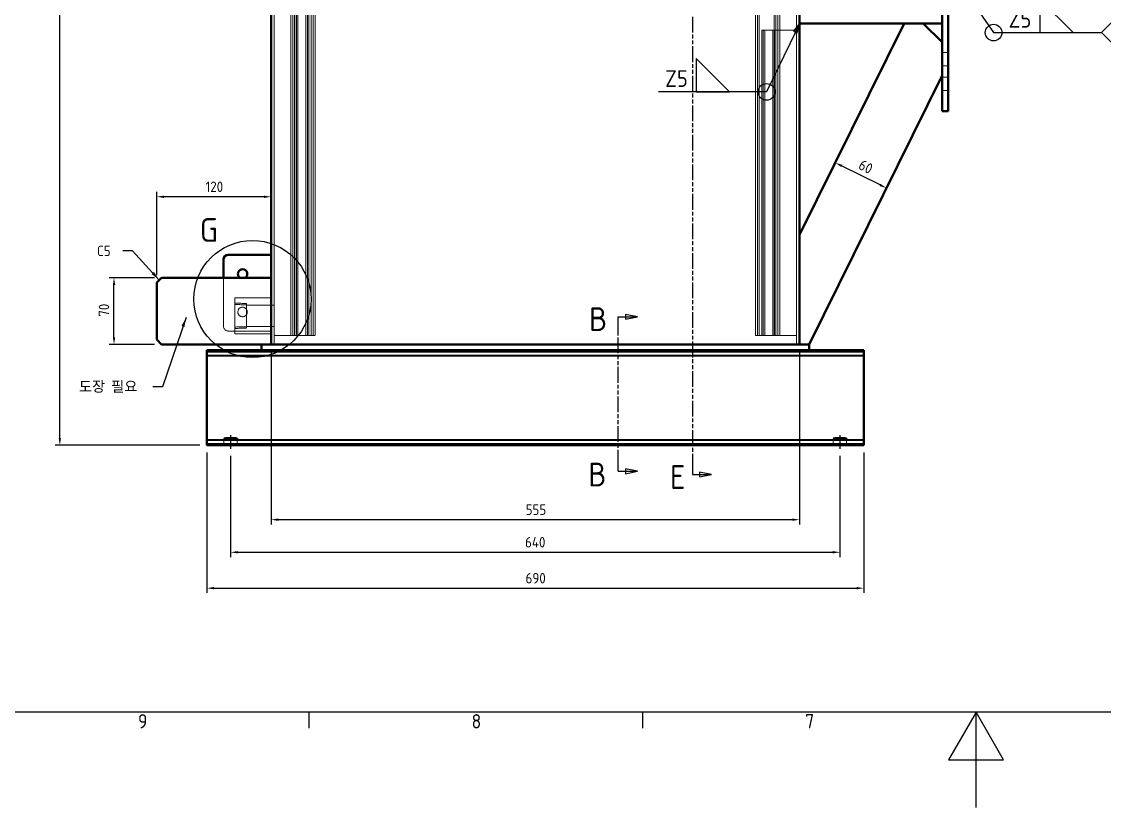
# Model space of a CAD drawing. Header units: millimetres. Extents: x 0 to 4205, y 0 to 2970.
# Drawn here: x 1100 to 2237, y 0 to 825 of the extents above; entities that cross this region are included whole.
import ezdxf

# ---------------------------------------------------------------- set-up
doc = ezdxf.new("R2010")
doc.units = ezdxf.units.MM
doc.header["$LTSCALE"] = 5
for name, pattern in [('CHAIN', [0.7087, 0.4724, -0.0591, 0.1181, -0.0591]), ('DASHED', [0.2067, 0.1654, -0.0413]), ('DOUBLE_DASH_CHAIN', [1.2403, 0.6614, -0.0827, 0.1654, -0.0827, 0.1654, -0.0827])]:
    doc.linetypes.add(name, pattern=pattern)
doc.layers.get('0').update_dxf_attribs({"color": 3, "lineweight": 25, "true_color": 0x00ff00})
for name, color, linetype, lineweight, true_color in [('가려진 것(ISO)', 2, 'DASHED', 18, 0xffff00), ('가려진 좁은 것(ISO)', 2, 'DASHED', 18, 0xffff00), ('가시적인 것(ISO)', 3, 'Continuous', 40, 0x00ff00), ('가시적인 좁은 것(ISO)', 3, 'Continuous', 35, 0x00ff00), ('기호(ISO)', 5, 'Continuous', 25, 0x0000ff), ('중심선(ISO)', 1, 'Continuous', 25, 0xff0000), ('치수(ISO)', 2, 'Continuous', 25, 0xffff00)]:
    doc.layers.add(name, color=color, linetype=linetype, lineweight=lineweight, true_color=true_color)
for name, color, linetype, lineweight in [('경계(ISO)', 7, 'Continuous', 25), ('단면선(ISO)', 7, 'CHAIN', 25), ('상세 경계(JIS)', 7, 'Continuous', 25)]:
    doc.layers.add(name, color=color, linetype=linetype, lineweight=lineweight)
doc.styles.add('문자 텍스트_PSTEK_POSCO', font='isocp.shx')
doc.styles.add('부품번호텍스트_PSTEK_POSCO', font='isocp.shx')
doc.styles.add('치수 텍스트_PSTEK_POSCO', font='isocp.shx')
doc.styles.add('표면거칠기 텍스트_PSTEK_POSCO', font='isocp.shx')
doc.dimstyles.new('치수_PSTEK_POSCO', dxfattribs={"dimscale": 5, "dimtxt": 2.2, "dimasz": 1.5, "dimexe": 1, "dimexo": 1.5, "dimgap": 1, "dimtad": 1, "dimrnd": 1e-08, "dimdsep": 46, "dimtxsty": '치수 텍스트_PSTEK_POSCO', "dimcen": 0.09, "dimdle": 10, "dimclrd": 7, "dimclre": 7, "dimclrt": 2, "dimadec": 1, "dimazin": 2, "dimtfac": 1, "dimtmove": 0, "dimatfit": 3, "dimfxl": 1, "dimtolj": 1, "dimlwd": -1, "dimlwe": -1, "dimarcsym": 0})
doc.dimstyles.new('치수_PSTEK_POSCO$7', dxfattribs={"dimscale": 5, "dimtxt": 2.2, "dimasz": 2, "dimexe": 1, "dimexo": 1.5, "dimgap": 1, "dimtad": 1, "dimrnd": 1e-08, "dimdsep": 46, "dimtxsty": '치수 텍스트_PSTEK_POSCO', "dimcen": 0.09, "dimdle": 10, "dimclrd": 7, "dimclre": 7, "dimclrt": 2, "dimadec": 1, "dimazin": 2, "dimtfac": 1, "dimtmove": 0, "dimatfit": 3, "dimfxl": 1, "dimtolj": 1, "dimlwd": -1, "dimlwe": -1, "dimarcsym": 0})

# ---------------------------------------------------------------- blocks, each defined once
blk = doc.blocks.new('경계 Default Border')
at = {"layer": '경계(ISO)'}
for p, q in [((280.33, 20), (280.33, 16.6)), ((350.42, 20), (350.42, 16.6))]:
    blk.add_line(p, q, dxfattribs=at)
at = {"layer": '경계(ISO)', "flags": 128}
for points in [[(20, 20), (20, 574), (821, 574), (821, 20), (20, 20)], [(420.5, 0), (420.5, 20), (414.73, 10), (426.27, 10), (420.5, 20)]]:
    blk.add_lwpolyline(points, dxfattribs=at)
at = {"layer": '경계(ISO)', "color": 2, "true_color": 0xffff00, "char_height": 3, "attachment_point": 7, "style": '문자 텍스트_PSTEK_POSCO'}
for s, insert in [('9', (244.44, 16.57)), ('8', (314.52, 16.57)), ('7', (384.6, 16.59))]:
    blk.add_mtext(s, dxfattribs=dict(at, insert=insert))
blk = doc.blocks.new('2dTransSection1')
at = {"layer": '단면선(ISO)', "linetype": 'DOUBLE_DASH_CHAIN'}
blk.add_line((345.34, 70.56), (345.34, 103.01), dxfattribs=at)
at = {"layer": '단면선(ISO)', "linetype": 'Continuous'}
for p, q in [((345.34, 99.22), (345.34, 103.01)), ((345.34, 103.01), (346.84, 103.01)), ((349.34, 103.01), (346.84, 103.51)), ((346.84, 103.51), (346.84, 102.51)), ((346.84, 103.01), (349.34, 103.01)), ((346.84, 102.51), (349.34, 103.01)), ((345.34, 70.56), (345.34, 74.35)), ((345.34, 70.56), (346.84, 70.56)), ((349.34, 70.56), (346.84, 71.06)), ((346.84, 71.06), (346.84, 70.06)), ((346.84, 70.56), (349.34, 70.56)), ((346.84, 70.06), (349.34, 70.56))]:
    blk.add_line(p, q, dxfattribs=at)
at = {"layer": '단면선(ISO)', "linetype": 'Continuous', "flags": 128}
for points in [[(346.84, 102.51), (349.34, 103.01), (346.84, 103.51), (346.84, 102.51)], [(346.84, 70.06), (349.34, 70.56), (346.84, 71.06), (346.84, 70.06)]]:
    blk.add_lwpolyline(points, dxfattribs=at)
at = {"layer": '단면선(ISO)'}
for points in [[(346.84, 102.51), (349.34, 103.01), (346.84, 103.51), (346.84, 102.51)], [(346.84, 70.06), (349.34, 70.56), (346.84, 71.06), (346.84, 70.06)]]:
    blk.add_solid(points, dxfattribs=at)
at = {"layer": '단면선(ISO)', "char_height": 5, "attachment_point": 7, "style": '부품번호텍스트_PSTEK_POSCO'}
for insert in [(339.19, 100.02), (339.02, 67.39)]:
    blk.add_mtext('B', dxfattribs=dict(at, insert=insert))
blk = doc.blocks.new('*D27')
at = {"layer": 'Defpoints', "color": 0, "transparency": 16777216}
for p in [(1294.5, 380.1), (1984.5, 380.1), (1984.5, 230.1)]:
    blk.add_point(p, dxfattribs=at)
at = {"layer": '치수(ISO)', "color": 7, "transparency": 16777216}
for p, q in [((1294.5, 372.6), (1294.5, 225.1)), ((1984.5, 372.6), (1984.5, 225.1)), ((1302, 230.1), (1977, 230.1))]:
    blk.add_line(p, q, dxfattribs=at)
for points in [[(1302, 231.4), (1302, 228.9), (1294.5, 230.1)], [(1977, 231.4), (1977, 228.9), (1984.5, 230.1)]]:
    blk.add_solid(points, dxfattribs=at)
at = {"layer": '치수(ISO)', "color": 2, "transparency": 16777216, "insert": (1629.3, 240.6), "char_height": 11, "attachment_point": 4, "style": '치수 텍스트_PSTEK_POSCO'}
blk.add_mtext('\\A1;690', dxfattribs=at)
blk = doc.blocks.new('*D28')
at = {"layer": 'Defpoints', "color": 0, "transparency": 16777216}
for p in [(1242, 641.1), (1242, 551.1), (1362, 556.1)]:
    blk.add_point(p, dxfattribs=at)
at = {"layer": '치수(ISO)', "color": 7, "transparency": 16777216}
for p, q in [((1242, 558.6), (1242, 646.1)), ((1354.5, 641.1), (1249.5, 641.1)), ((1362, 563.6), (1362, 646.1))]:
    blk.add_line(p, q, dxfattribs=at)
for points in [[(1249.5, 642.3), (1249.5, 639.8), (1242, 641.1)], [(1354.5, 642.3), (1354.5, 639.8), (1362, 641.1)]]:
    blk.add_solid(points, dxfattribs=at)
at = {"layer": '치수(ISO)', "color": 2, "transparency": 16777216, "insert": (1293.2, 651.6), "char_height": 11, "attachment_point": 4, "style": '치수 텍스트_PSTEK_POSCO'}
blk.add_mtext('\\A1;120', dxfattribs=at)
blk = doc.blocks.new('*D32')
at = {"layer": 'Defpoints', "color": 0, "transparency": 16777216}
for p in [(1140.1, 1490.1), (1322, 1490.1), (1294.5, 380.1)]:
    blk.add_point(p, dxfattribs=at)
at = {"layer": '치수(ISO)', "color": 7, "transparency": 16777216}
for p, q in [((1314.5, 1490.1), (1135.1, 1490.1)), ((1140.1, 387.6), (1140.1, 1482.6)), ((1287, 380.1), (1135.1, 380.1))]:
    blk.add_line(p, q, dxfattribs=at)
for points in [[(1138.9, 1482.6), (1141.4, 1482.6), (1140.1, 1490.1)], [(1138.9, 387.6), (1141.4, 387.6), (1140.1, 380.1)]]:
    blk.add_solid(points, dxfattribs=at)
at = {"layer": '치수(ISO)', "color": 2, "transparency": 16777216, "insert": (1129.6, 894.7), "char_height": 11, "attachment_point": 4, "rotation": 90, "style": '치수 텍스트_PSTEK_POSCO'}
blk.add_mtext('\\A1;1110', dxfattribs=at)
blk = doc.blocks.new('용접 기호 식별자6')
at = {"layer": '기호(ISO)', "color": 7}
for p, q in [((383.41, 164.59), (382.18, 162.97)), ((382.54, 162.79), (383.41, 164.59)), ((382.9, 162.62), (383.41, 164.59)), ((382.54, 162.79), (376.47, 150.24)), ((382.18, 162.97), (382.9, 162.62)), ((376.47, 150.24), (353.78, 150.24))]:
    blk.add_line(p, q, dxfattribs=at)
at = {"layer": '기호(ISO)'}
for p, q in [((368.72, 150.24), (361.72, 157.24)), ((361.72, 157.24), (361.72, 150.24)), ((361.72, 150.24), (368.72, 150.24))]:
    blk.add_line(p, q, dxfattribs=at)
at = {"layer": '기호(ISO)', "color": 7, "flags": 128}
blk.add_lwpolyline([(382.9, 162.62), (383.41, 164.59), (382.18, 162.97), (382.9, 162.62)], dxfattribs=at)
at = {"layer": '기호(ISO)'}
blk.add_circle((376.47, 150.24), 1.75, dxfattribs=at)
at = {"layer": '기호(ISO)', "color": 7}
blk.add_solid([(382.9, 162.62), (383.41, 164.59), (382.18, 162.97), (382.9, 162.62)], dxfattribs=at)
at = {"layer": '기호(ISO)', "color": 7, "insert": (355.18, 151.29), "char_height": 3.5, "attachment_point": 7, "style": '표면거칠기 텍스트_PSTEK_POSCO'}
blk.add_mtext('Z5', dxfattribs=at)
blk = doc.blocks.new('2dDetail1')
at = {"layer": '상세 경계(JIS)'}
blk.add_circle((268.49, 106.74), 12.3, dxfattribs=at)
at = {"layer": '상세 경계(JIS)', "insert": (257.44, 118.74), "char_height": 5, "attachment_point": 7, "style": '부품번호텍스트_PSTEK_POSCO'}
blk.add_mtext('G', dxfattribs=at)
blk = doc.blocks.new('2dTransSection2')
at = {"layer": '단면선(ISO)', "linetype": 'DOUBLE_DASH_CHAIN'}
blk.add_line((360.91, 308.65), (360.91, 69.9), dxfattribs=at)
at = {"layer": '단면선(ISO)', "linetype": 'Continuous'}
for p, q in [((360.91, 308.65), (360.91, 304.69)), ((360.91, 308.65), (362.41, 308.65)), ((364.91, 308.65), (362.41, 309.15)), ((362.41, 309.15), (362.41, 308.15)), ((362.41, 308.65), (364.91, 308.65)), ((362.41, 308.15), (364.91, 308.65)), ((360.91, 73.86), (360.91, 69.9)), ((360.91, 69.9), (362.41, 69.9)), ((364.91, 69.9), (362.41, 70.4)), ((362.41, 70.4), (362.41, 69.4)), ((362.41, 69.9), (364.91, 69.9)), ((362.41, 69.4), (364.91, 69.9))]:
    blk.add_line(p, q, dxfattribs=at)
at = {"layer": '단면선(ISO)', "linetype": 'Continuous', "flags": 128}
for points in [[(362.41, 308.15), (364.91, 308.65), (362.41, 309.15), (362.41, 308.15)], [(362.41, 69.4), (364.91, 69.9), (362.41, 70.4), (362.41, 69.4)]]:
    blk.add_lwpolyline(points, dxfattribs=at)
at = {"layer": '단면선(ISO)'}
for points in [[(362.41, 308.15), (364.91, 308.65), (362.41, 309.15), (362.41, 308.15)], [(362.41, 69.4), (364.91, 69.9), (362.41, 70.4), (362.41, 69.4)]]:
    blk.add_solid(points, dxfattribs=at)
at = {"layer": '단면선(ISO)', "char_height": 5, "attachment_point": 7, "style": '부품번호텍스트_PSTEK_POSCO'}
for insert in [(356.1, 306.66), (356.2, 66.85)]:
    blk.add_mtext('E', dxfattribs=dict(at, insert=insert))
blk = doc.blocks.new('*D44')
at = {"layer": 'Defpoints', "color": 0, "transparency": 16777216}
for p in [(1362, 486.1), (1917, 486.1), (1362, 302)]:
    blk.add_point(p, dxfattribs=at)
at = {"layer": '치수(ISO)', "color": 7, "transparency": 16777216}
for p, q in [((1362, 478.6), (1362, 297)), ((1917, 478.6), (1917, 297)), ((1909.5, 302), (1369.5, 302))]:
    blk.add_line(p, q, dxfattribs=at)
for points in [[(1369.5, 303.3), (1369.5, 300.8), (1362, 302)], [(1909.5, 303.3), (1909.5, 300.8), (1917, 302)]]:
    blk.add_solid(points, dxfattribs=at)
at = {"layer": '치수(ISO)', "color": 2, "transparency": 16777216, "insert": (1629.4, 312.5), "char_height": 11, "attachment_point": 4, "style": '치수 텍스트_PSTEK_POSCO'}
blk.add_mtext('\\A1;555', dxfattribs=at)
blk = doc.blocks.new('용접 기호 식별자7')
at = {"layer": '기호(ISO)', "color": 7}
for p, q in [((415.75, 174.87), (414.61, 176.52)), ((416.08, 175.1), (414.61, 176.52)), ((414.61, 176.52), (415.42, 174.64)), ((415.42, 174.64), (416.08, 175.1)), ((415.75, 174.87), (424.18, 162.69)), ((424.18, 162.69), (446.87, 162.69))]:
    blk.add_line(p, q, dxfattribs=at)
at = {"layer": '기호(ISO)'}
for p, q in [((446.87, 162.69), (455.34, 171.16)), ((440.87, 162.69), (433.87, 169.69)), ((433.87, 169.69), (433.87, 162.69)), ((433.87, 162.69), (440.87, 162.69)), ((446.87, 162.69), (455.34, 154.22))]:
    blk.add_line(p, q, dxfattribs=at)
at = {"layer": '기호(ISO)', "color": 7, "flags": 128}
blk.add_lwpolyline([(416.08, 175.1), (414.61, 176.52), (415.42, 174.64), (416.08, 175.1)], dxfattribs=at)
at = {"layer": '기호(ISO)'}
blk.add_circle((424.18, 162.69), 1.75, dxfattribs=at)
at = {"layer": '기호(ISO)', "color": 7}
blk.add_solid([(416.08, 175.1), (414.61, 176.52), (415.42, 174.64), (416.08, 175.1)], dxfattribs=at)
at = {"layer": '기호(ISO)', "color": 7, "char_height": 3.5, "attachment_point": 7, "style": '표면거칠기 텍스트_PSTEK_POSCO'}
for s, insert in [('볼트관통 후', (456.12, 165.69)), ('Z5', (427.33, 163.74)), ('배면용접', (456.12, 155.27))]:
    blk.add_mtext(s, dxfattribs=dict(at, insert=insert))
blk = doc.blocks.new('*D56')
at = {"layer": 'Defpoints', "color": 0, "transparency": 16777216}
for p in [(1197, 556.1), (1247, 556.1), (1247, 486.1)]:
    blk.add_point(p, dxfattribs=at)
at = {"layer": '치수(ISO)', "color": 7, "transparency": 16777216}
for p, q in [((1239.5, 556.1), (1192, 556.1)), ((1197, 493.6), (1197, 548.6)), ((1239.5, 486.1), (1192, 486.1))]:
    blk.add_line(p, q, dxfattribs=at)
for points in [[(1195.8, 548.6), (1198.3, 548.6), (1197, 556.1)], [(1195.8, 493.6), (1198.3, 493.6), (1197, 486.1)]]:
    blk.add_solid(points, dxfattribs=at)
at = {"layer": '치수(ISO)', "color": 2, "transparency": 16777216, "insert": (1186.5, 515.1), "char_height": 11, "attachment_point": 4, "rotation": 90, "style": '치수 텍스트_PSTEK_POSCO'}
blk.add_mtext('\\A1;70', dxfattribs=at)
blk = doc.blocks.new('*D143')
at = {"layer": 'Defpoints', "color": 0, "transparency": 16777216}
for p in [(1954.6, 676.8), (1954.6, 676.8), (1997, 627.3)]:
    blk.add_point(p, dxfattribs=at)
at = {"layer": '치수(ISO)', "color": 7, "transparency": 16777216}
blk.add_line((2001.6, 653.5), (1961.3, 673.5), dxfattribs=at)
for points in [[(1961.9, 674.6), (1960.8, 672.4), (1954.6, 676.8)], [(2002.2, 654.6), (2001.1, 652.4), (2008.4, 650.2)]]:
    blk.add_solid(points, dxfattribs=at)
at = {"layer": '치수(ISO)', "color": 2, "transparency": 16777216, "insert": (1980.4, 675.7), "char_height": 11, "attachment_point": 4, "rotation": 333.6338, "style": '치수 텍스트_PSTEK_POSCO'}
blk.add_mtext('\\A1;60', dxfattribs=at)
blk = doc.blocks.new('*D177')
at = {"layer": 'Defpoints', "color": 0, "transparency": 16777216}
for p in [(1319.5, 376.4), (1959.5, 376.4), (1959.5, 267.8)]:
    blk.add_point(p, dxfattribs=at)
at = {"layer": '치수(ISO)', "color": 7, "transparency": 16777216}
for p, q in [((1319.5, 368.9), (1319.5, 262.8)), ((1959.5, 368.9), (1959.5, 262.8)), ((1327, 267.8), (1952, 267.8))]:
    blk.add_line(p, q, dxfattribs=at)
for points in [[(1327, 269.1), (1327, 266.6), (1319.5, 267.8)], [(1952, 269.1), (1952, 266.6), (1959.5, 267.8)]]:
    blk.add_solid(points, dxfattribs=at)
at = {"layer": '치수(ISO)', "color": 2, "transparency": 16777216, "insert": (1628.8, 278.3), "char_height": 11, "attachment_point": 4, "style": '치수 텍스트_PSTEK_POSCO'}
blk.add_mtext('\\A1;640', dxfattribs=at)

msp = doc.modelspace()

# ---------------------------------------------------------------- linework, layer by layer
at = {"layer": '가려진 것(ISO)'}
for p, q in [((1365.2384, 486.1211), (1365.2384, 1490.1211)), ((1913.8384, 486.1211), (1913.8384, 1490.1211)), ((1384.7384, 495.3211), (1384.7384, 1174.3211)), ((1386.7384, 495.3211), (1386.7384, 1172.3211)), ((1388.3384, 495.3211), (1388.3384, 1174.3211)), ((1400.1384, 495.3211), (1400.1384, 1174.3211)), ((1401.7384, 495.3211), (1401.7384, 1174.3211)), ((1406.2384, 1172.3211), (1406.2384, 495.3211)), ((1408.2384, 495.3211), (1408.2384, 1174.3211)), ((1870.8384, 1174.3211), (1870.8384, 495.3211)), ((1872.8384, 495.3211), (1872.8384, 1172.3211)), ((1892.3384, 495.3211), (1892.3384, 1172.3211)), ((1894.3384, 495.3211), (1894.3384, 1174.3211)), ((1877.3384, 816.1211), (1880.5384, 816.1211)), ((1877.3384, 495.3211), (1877.3384, 816.1211)), ((1878.9384, 495.3211), (1878.9384, 816.1211)), ((1889.1384, 816.1211), (1880.5384, 816.1211)), ((1889.1384, 816.1211), (1892.3384, 816.1211)), ((1890.7384, 495.3211), (1890.7384, 816.1211)), ((1892.3384, 816.1211), (1896.3384, 816.1211)), ((1913.8384, 816.1211), (1896.3384, 816.1211)), ((2067.0384, 792.6139), (2073.0384, 792.6139)), ((2067.0384, 778.6139), (2073.0384, 778.6139)), ((2067.0384, 766.4836), (2073.0384, 766.4836)), ((2067.0384, 752.4836), (2073.0384, 752.4836)), ((1312.0384, 505.1211), (1312.0384, 556.1211)), ((1324.0384, 535.1211), (1324.0384, 497.1211)), ((1362.0384, 535.1211), (1324.0384, 535.1211)), ((1336.2784, 529.0237), (1324.0384, 529.4062)), ((1336.2784, 527.5716), (1324.0384, 527.9541)), ((1336.2784, 529.0237), (1336.2784, 503.2184)), ((1365.2384, 527.4366), (1336.2784, 527.4366)), ((1336.2784, 504.6706), (1324.0384, 504.2881)), ((1324.0384, 502.8359), (1336.2784, 503.2184)), ((1365.2384, 504.8056), (1336.2784, 504.8056)), ((1362.0384, 500.1211), (1317.0384, 500.1211)), ((1362.0384, 497.1211), (1324.0384, 497.1211)), ((1365.2384, 495.3211), (1382.7384, 495.3211)), ((1382.7384, 495.3211), (1384.7384, 495.3211)), ((1388.7384, 495.3211), (1384.7384, 495.3211)), ((1388.7384, 495.3211), (1404.2384, 495.3211)), ((1404.2384, 495.3211), (1406.2384, 495.3211)), ((1406.2384, 495.3211), (1408.2384, 495.3211)), ((1870.8384, 495.3211), (1872.8384, 495.3211)), ((1874.8384, 495.3211), (1872.8384, 495.3211)), ((1890.3384, 495.3211), (1874.8384, 495.3211)), ((1890.3384, 495.3211), (1894.3384, 495.3211)), ((1896.3384, 495.3211), (1894.3384, 495.3211)), ((1913.8384, 495.3211), (1896.3384, 495.3211)), ((1312.5384, 387.1836), (1312.5384, 380.1211)), ((1326.5384, 387.1836), (1326.5384, 380.1211)), ((1952.5384, 387.1836), (1952.5384, 380.1211)), ((1966.5384, 387.1836), (1966.5384, 380.1211))]:
    msp.add_line(p, q, dxfattribs=at)
msp.add_circle((1332.0384, 520.1211), 5, dxfattribs=at)
for centre, start, end in [((1332.0384, 560.1211), 233.1301024, 306.8698976), ((1317.0384, 505.1211), 180, 270)]:
    msp.add_arc(centre, 5, start, end, dxfattribs=at)
at = {"layer": '가려진 좁은 것(ISO)'}
for p, q in [((1382.7384, 495.3211), (1382.7384, 1174.3211)), ((1388.7384, 495.3211), (1388.7384, 1172.3211)), ((1389.9384, 495.3211), (1389.9384, 1174.3211)), ((1398.5384, 495.3211), (1398.5384, 1174.3211)), ((1404.2384, 495.3211), (1404.2384, 1172.3211)), ((1874.8384, 495.3211), (1874.8384, 1172.3211)), ((1890.3384, 495.3211), (1890.3384, 1172.3211)), ((1896.3384, 495.3211), (1896.3384, 1174.3211)), ((1880.5384, 495.3211), (1880.5384, 816.1211)), ((1889.1384, 495.3211), (1889.1384, 816.1211))]:
    msp.add_line(p, q, dxfattribs=at)
at = {"layer": '가시적인 것(ISO)'}
for p, q in [((2073.0384, 731.1211), (2073.0384, 1131.1211)), ((1362.0384, 486.1211), (1362.0384, 925.1211)), ((1917.0384, 486.1211), (1917.0384, 925.1211)), ((2067.0384, 929.1211), (2067.0384, 731.1211)), ((2027.0384, 822.9711), (1917.0384, 601.0489)), ((1917.0384, 822.9711), (2027.0384, 822.9711)), ((2047.0384, 822.9711), (2027.0384, 822.9711)), ((2067.0384, 803.5674), (2047.0384, 822.9711)), ((2047.0384, 822.9711), (2067.0384, 822.9711)), ((1927.0384, 486.1211), (2067.0384, 768.5674)), ((2067.0384, 731.1211), (2073.0384, 731.1211)), ((1362.0384, 580.1211), (1317.0384, 580.1211)), ((1312.0384, 556.1211), (1312.0384, 575.1211)), ((1242.0384, 551.1211), (1247.0384, 556.1211)), ((1242.0384, 491.1211), (1242.0384, 551.1211)), ((1362.0384, 556.1211), (1247.0384, 556.1211)), ((1247.0384, 486.1211), (1242.0384, 491.1211)), ((1352.0384, 486.1211), (1247.0384, 486.1211)), ((1294.5384, 480.1211), (1294.5384, 478.4736)), ((1294.5384, 480.1211), (1984.5384, 480.1211)), ((1294.5384, 474.4888), (1294.5384, 478.4736)), ((1927.0384, 486.1211), (1352.0384, 486.1211)), ((1352.0384, 480.1211), (1352.0384, 486.1211)), ((1927.0384, 480.1211), (1927.0384, 486.1211)), ((1984.5384, 478.4736), (1984.5384, 480.1211)), ((1984.5384, 478.4736), (1984.5384, 474.4888)), ((1294.5384, 474.4888), (1294.5384, 471.5102)), ((1294.5384, 471.5102), (1294.5384, 463.5406)), ((1984.5384, 471.5102), (1984.5384, 474.4888)), ((1984.5384, 463.5406), (1984.5384, 471.5102)), ((1294.5384, 463.5406), (1294.5384, 396.7015)), ((1984.5384, 396.7015), (1984.5384, 463.5406)), ((1294.5384, 396.7015), (1294.5384, 388.7319)), ((1294.5384, 388.7319), (1294.5384, 385.7533)), ((1984.5384, 388.7319), (1984.5384, 396.7015)), ((1984.5384, 385.7533), (1984.5384, 388.7319)), ((1294.5384, 381.7685), (1294.5384, 385.7533)), ((1294.5384, 381.7685), (1294.5384, 380.1211)), ((1294.5384, 380.1211), (1984.5384, 380.1211)), ((1984.5384, 385.7533), (1984.5384, 381.7685)), ((1984.5384, 380.1211), (1984.5384, 381.7685))]:
    msp.add_line(p, q, dxfattribs=at)
for centre, start, end in [((1317.0384, 575.1211), 90, 180), ((1332.0384, 560.1211), 306.8698976, 233.1301024)]:
    msp.add_arc(centre, 5, start, end, dxfattribs=at)
for centre in [(1319.5384, 387.1836), (1959.5384, 387.1836)]:
    msp.add_ellipse(centre, major_axis=(-7, 0), ratio=0.087488664, dxfattribs=at)
at = {"layer": '가시적인 좁은 것(ISO)'}
for p, q in [((1294.5384, 478.4736), (1984.5384, 478.4736)), ((1294.5384, 474.4888), (1984.5384, 474.4888)), ((1294.5384, 385.7533), (1984.5384, 385.7533)), ((1294.5384, 381.7685), (1984.5384, 381.7685))]:
    msp.add_line(p, q, dxfattribs=at)
at = {"layer": '중심선(ISO)', "linetype": 'CHAIN'}
for p, q in [((1319.5384, 390.9336), (1319.5384, 376.3711)), ((1959.5384, 390.9336), (1959.5384, 376.3711))]:
    msp.add_line(p, q, dxfattribs=at)

# ---------------------------------------------------------------- block references
at = {"xscale": 5, "yscale": 5, "zscale": 5}
msp.add_blockref('경계 Default Border', (0, 0), dxfattribs=at)
at = {"layer": '기호(ISO)', "xscale": 5, "yscale": 5, "zscale": 5}
for name in ['용접 기호 식별자7', '용접 기호 식별자6']:
    msp.add_blockref(name, (0, 0), dxfattribs=at)
at = {"layer": '단면선(ISO)', "xscale": 5, "yscale": 5, "zscale": 5}
for name in ['2dTransSection2', '2dTransSection1']:
    msp.add_blockref(name, (0, 0), dxfattribs=at)
at = {"layer": '상세 경계(JIS)', "xscale": 5, "yscale": 5, "zscale": 5}
msp.add_blockref('2dDetail1', (0, 0), dxfattribs=at)

# ---------------------------------------------------------------- texts
at = {"layer": '기호(ISO)', "color": 2, "true_color": 0xffff00, "insert": (1179.239, 584.2697), "char_height": 11, "attachment_point": 4, "style": '치수 텍스트_PSTEK_POSCO'}
msp.add_mtext('{C5}', dxfattribs=at)
at = {"layer": '기호(ISO)', "color": 2, "true_color": 0xffff00, "insert": (1160.0859, 441.3547), "char_height": 11, "width": 72.804528, "attachment_point": 4, "style": '치수 텍스트_PSTEK_POSCO'}
msp.add_mtext('{\\fISOCP|b0|i0;\\H11.0000;도장 필요}', dxfattribs=at)

# ---------------------------------------------------------------- dimensions: what is measured, and where the dimension line sits
at = {"layer": '치수(ISO)', "color": 7}
for base, p1, p2, angle, override, picture, middle in [((1140.1008, 1490.1211), (1294.5384, 380.1211), (1322.0384, 1490.1211), 90, {"dimdec": 2, "dimtp": 0, "dimtm": 0, "dimtdec": 2, "dimtofl": 0, "dimatfit": 1}, '*D32', (1140.1008, 905.1211)), ((1954.594, 676.8163), (1997.0384, 627.3442), (1954.594, 676.8163), 153.6337921, {"dimdec": 2, "dimse1": 1, "dimse2": 1, "dimtp": 0, "dimtm": 0, "dimtdec": 2, "dimtofl": 0, "dimatfit": 1}, '*D143', (1981.4732, 663.4931)), ((1242.0384, 641.0592), (1362.0384, 556.1211), (1242.0384, 551.1211), 180, {"dimdec": 2, "dimtp": 0, "dimtm": 0, "dimtdec": 2, "dimtofl": 0, "dimatfit": 1}, '*D28', (1302.0384, 641.0592)), ((1197.0384, 556.1211), (1247.0384, 486.1211), (1247.0384, 556.1211), 90, {"dimdec": 2, "dimtp": 0, "dimtm": 0, "dimtdec": 2, "dimtofl": 0, "dimatfit": 1}, '*D56', (1197.0384, 521.1211)), ((1984.5384, 230.1211), (1294.5384, 380.1211), (1984.5384, 380.1211), 180, {"dimdec": 2, "dimtp": 0, "dimtm": 0, "dimtdec": 2, "dimtofl": 0, "dimatfit": 1}, '*D27', (1639.5384, 230.1211)), ((1959.5384, 267.8376), (1319.5384, 376.3711), (1959.5384, 376.3711), 180, {"dimdec": 2, "dimtp": 0, "dimtm": 0, "dimtdec": 2, "dimtofl": 0, "dimatfit": 1}, '*D177', (1639.5384, 267.8376))]:
    dim = msp.add_linear_dim(base=base, p1=p1, p2=p2, angle=angle, dimstyle='치수_PSTEK_POSCO', override=override, dxfattribs=at)
    dim.commit()
    dim.dimension.update_dxf_attribs({"geometry": picture, "text_midpoint": middle, "dimtype": 160})
dim = msp.add_linear_dim(base=(1362.0384, 302.0433), p1=(1917.0384, 486.1211), p2=(1362.0384, 486.1211), dimstyle='치수_PSTEK_POSCO', override={"dimdec": 2, "dimtp": 0, "dimtm": 0, "dimtdec": 2, "dimtofl": 0, "dimatfit": 1}, dxfattribs=at)
dim.commit()
dim.dimension.update_dxf_attribs({"geometry": '*D44', "text_midpoint": (1639.5384, 302.0433), "dimtype": 160})

# ---------------------------------------------------------------- leaders
at = {"layer": '기호(ISO)', "color": 7, "annotation_type": 0, "has_hookline": 1, "hookline_direction": 1}
for points, text_width in [([(1244.5384, 553.6211), (1216.3618, 584.2697), (1206.3618, 584.2697)], 13.0682), ([(1272.6566, 514.3001), (1247.8904, 441.3547), (1237.8904, 441.3547)], 62.1464)]:
    msp.add_leader(points, dimstyle='치수_PSTEK_POSCO$7', override={"dimtad": 0}, dxfattribs=dict(at, text_width=text_width))

doc.saveas('drawing.dxf')
